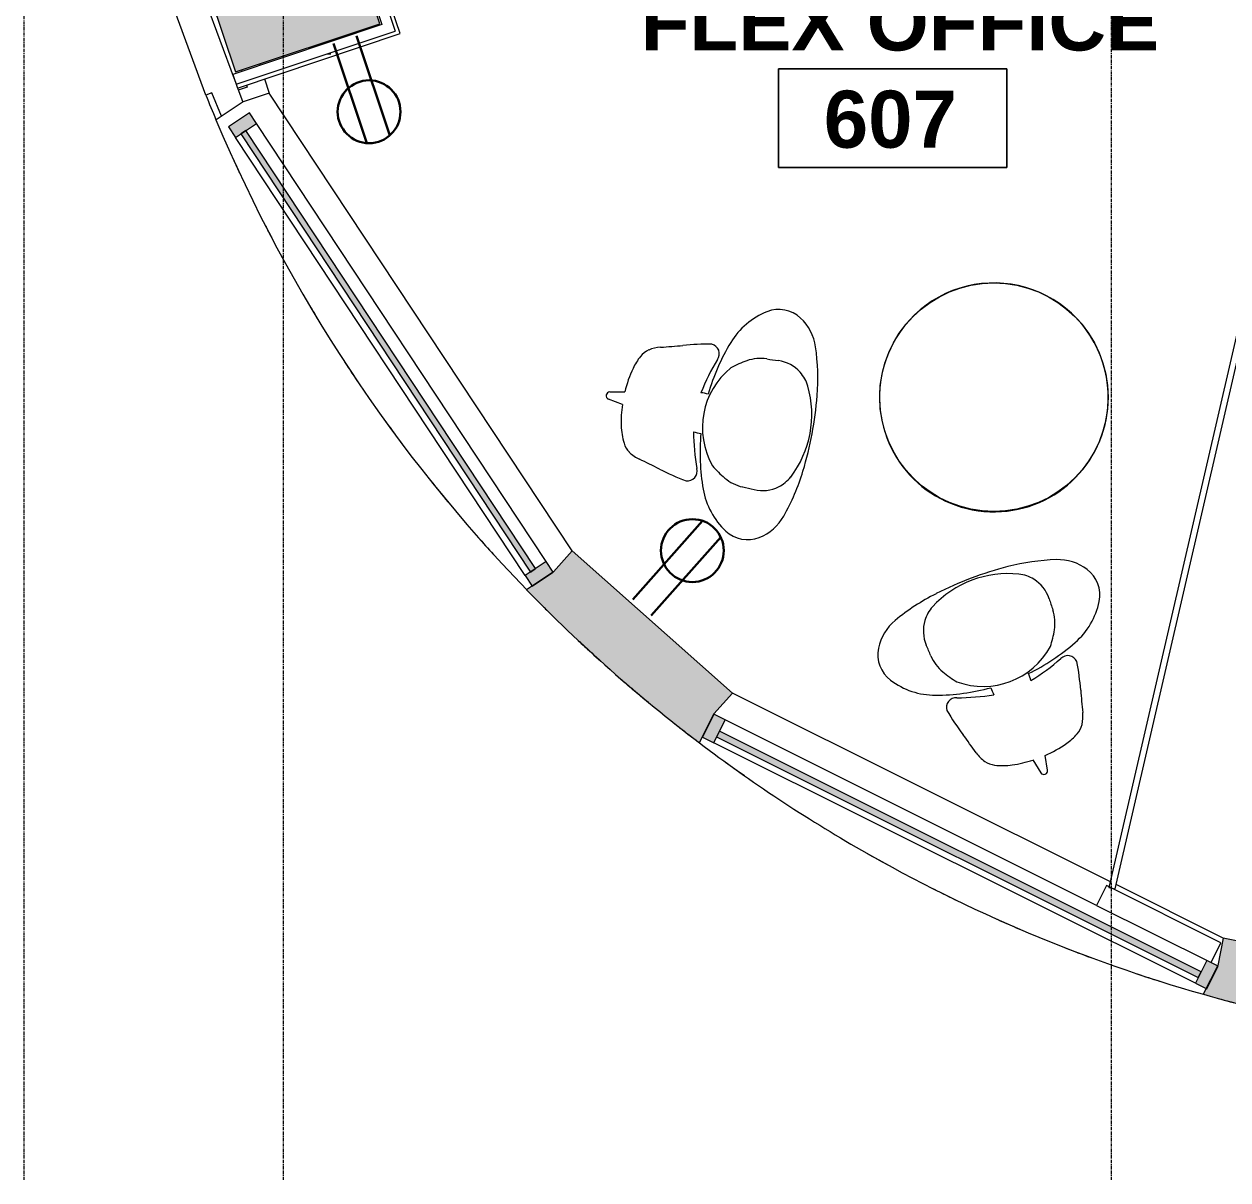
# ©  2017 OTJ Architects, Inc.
# Model space of a CAD drawing. Header units: inches. Extents: x 2468 to 4886, y -16 to 1381.
# Drawn here: x 2840.6 to 3030.3, y -16.1 to 166 of the extents above; entities that cross this region are included whole.
import ezdxf

# ---------------------------------------------------------------- set-up
doc = ezdxf.new("R2010")
doc.units = ezdxf.units.IN
doc.header["$MEASUREMENT"] = 0
doc.linetypes.add('Grid Line 1_2_', pattern=[0.875, 0.5, -0.125, 0.125, -0.125])
for name, color, linetype, lineweight in [('7200-WISCONSIN-AVE-6TH-FLOOR-031418_dwg', 8, 'Continuous', 9), ('A-ANNO-NOTE', 131, 'Continuous', 30), ('A-AREA-IDEN', 2, 'Continuous', 9), ('A-GLAZ-CURT', 52, 'Continuous', 9), ('A-GLAZ-CWMG', 51, 'Continuous', 13), ('A-WALL', 113, 'Continuous', 13), ('A-WALL-PATT', 111, 'Continuous', 13), ('Bb-cor', 7, 'Continuous', 9), ('I-FURN', 30, 'Continuous', 9), ('I-WALL', 2, 'Continuous', 13), ('Propidex Polylines', 7, 'Continuous', 9), ('S-COLS', 52, 'Continuous', 13), ('S-GRID', 1, 'Continuous', 9)]:
    doc.layers.add(name, color=color, linetype=linetype, lineweight=lineweight)
doc.styles.add('Swis721 Lt BT_B', font='', dxfattribs={"height": 9})
doc.styles.get('Swis721 Lt BT_B').set_extended_font_data('Swis721 Lt BT', bold=True)

# ---------------------------------------------------------------- blocks, each defined once
blk = doc.blocks.new('Concrete-Rectangular-Column - 24 x 24-4901126-6TH FLOOR POWER _ SIGNAL')
at = {"layer": 'S-COLS', "lineweight": 9}
blk.add_hatch(color=7, dxfattribs=at).paths.add_polyline_path([(-12, -12), (12, -12), (12, 12), (-12, 12), (-12, 8.85)], flags=0)
at = {"layer": 'S-COLS', "color": 8, "lineweight": 20}
for p, q in [((12, 12), (-12, 12)), ((-12, 12), (-12, -12)), ((12, -12), (12, 12)), ((-12, -12), (12, -12))]:
    blk.add_line(p, q, dxfattribs=at)
blk = doc.blocks.new('furniture_table_cafe_round_daviz_mez - 36__ Dia-5734326-6TH FLOOR POWER _ SIGNAL')
at = {"layer": 'I-FURN'}
blk.add_circle((-8.11, 13.33), 18, dxfattribs=at)
for start, end in [(360, 180), (180, 360)]:
    blk.add_arc((-8.11, 13.3), 18.03, start, end, dxfattribs=at)
blk = doc.blocks.new('Steelcase Coalesse - CH07 Shell Chair - Oak-5749601-6TH FLOOR POWER _ SIGNAL')
at = {"layer": 'I-FURN'}
for p, q in [((-0.59, -32.45), (-1.04, -30.14)), ((1.02, -30.14), (0.57, -32.45))]:
    blk.add_line(p, q, dxfattribs=at)
for centre, radius, start, end in [((0, -57.17), 57.25, 83.9347, 96.0653), ((-2.4, -34.6), 34.54, 96.0653, 108.8691), ((0.03, -16.49), 16.24, 63.3292, 116.6708), ((2.4, -34.6), 34.54, 71.1309, 83.9347), ((-11.09, -9.17), 7.67, 108.8691, 147.7713), ((-4.74, -6.99), 5.61, 142.2541, 182.8747), ((-4.74, -6.99), 5.61, 116.6708, 142.2541), ((4.51, -7.17), 5.9, 37.7459, 61.6174), ((4.74, -6.99), 5.61, 357.1253, 37.7459), ((11.09, -9.17), 7.67, 32.2287, 71.1309), ((-13.31, -7.77), 5.05, 147.7713, 212.2287), ((13.31, -7.77), 5.05, 327.7713, 32.2287), ((-216.66, -17.63), 206.57, 2.3608, 2.8747), ((216.66, -17.63), 206.57, 177.1253, 177.6392), ((-3.56, -8.85), 6.71, 182.3608, 209.414), ((3.56, -8.85), 6.71, 330.586, 357.6392), ((-7.69, -4.23), 11.68, 212.2287, 249.6238), ((7.69, -4.23), 11.68, 290.3762, 327.7713), ((4.97, -4.04), 16.5, 209.414, 218.9367), ((-4.97, -4.04), 16.5, 321.0634, 330.586), ((0, -5.15), 12.15, 229.6544, 310.3458), ((0, 16.48), 33.78, 249.6238, 264.713), ((-9.4, -18.14), 1.54, 64.7479, 177.3456), ((3.63, 16.64), 35.61, 249.6624, 259.0851), ((-4.56, 19.07), 38.21, 281.6354, 290.392), ((0, 16.48), 33.78, 275.4444, 290.3762), ((9.4, -18.14), 1.54, 2.4987, 114.9462), ((25.82, -11.95), 37.26, 189.4593, 196.4599), ((14.41, -17.73), 17.54, 178.1136, 181.9512), ((-20.27, -16.6), 23.48, 355.6962, 358.6601), ((-26.04, -11.89), 37.49, 343.4931, 350.5064), ((-82.58, -44.29), 75.86, 14.0236, 16.6929), ((86.12, -45.26), 79.52, 163.3992, 165.9248), ((-3.26, -24.44), 5.9, 194.4742, 213.1445), ((3.25, -24.43), 5.92, 326.6293, 345.3837), ((-5.34, -25.63), 3.52, 215.3239, 242.6113), ((5.37, -25.66), 3.48, 296.7226, 324.4212), ((-2.5, -20.36), 9.51, 242.018, 255.3274), ((-0.21, -11.47), 18.69, 255.4395, 267.4464), ((0.45, -12.4), 17.75, 271.8408, 282.5938), ((2.04, -19.36), 10.61, 282.4154, 297.4656), ((-0.01, -32.34), 0.591, 191, 349)]:
    blk.add_arc(centre, radius, start, end, dxfattribs=at)
blk = doc.blocks.new('Steelcase Coalesse - CH07 Shell Chair - Oak-5745934-6TH FLOOR POWER _ SIGNAL')
at = {"layer": 'I-FURN'}
for p, q in [((-0.59, 32.45), (-1.04, 30.14)), ((1.02, 30.14), (0.57, 32.45))]:
    blk.add_line(p, q, dxfattribs=at)
for centre, radius, start, end in [((-0.01, 32.34), 0.591, 11, 169), ((-5.34, 25.63), 3.52, 117.3887, 144.6761), ((-2.5, 20.36), 9.51, 104.6726, 117.982), ((-0.21, 11.47), 18.69, 92.5536, 104.5605), ((0.45, 12.4), 17.75, 77.4062, 88.1592), ((2.04, 19.36), 10.61, 62.5344, 77.5846), ((5.37, 25.66), 3.48, 35.5788, 63.2774), ((-3.26, 24.44), 5.9, 146.8555, 165.5258), ((3.25, 24.43), 5.92, 14.6163, 33.3707), ((-82.58, 44.29), 75.86, 343.3071, 345.9764), ((86.12, 45.26), 79.52, 194.0752, 196.6008), ((25.82, 11.95), 37.26, 163.5401, 170.5407), ((-26.04, 11.89), 37.49, 9.4936, 16.5069), ((0, -16.48), 33.78, 95.287, 110.3762), ((-9.4, 18.14), 1.54, 182.6544, 295.2521), ((3.63, -16.64), 35.61, 100.9149, 110.3376), ((0, 5.15), 12.15, 49.6542, 130.3456), ((14.41, 17.73), 17.54, 178.0488, 181.8864), ((-4.56, -19.07), 38.21, 69.608, 78.3646), ((-20.27, 16.6), 23.48, 1.3399, 4.3038), ((0, -16.48), 33.78, 69.6238, 84.5556), ((9.4, 18.14), 1.54, 245.0538, 357.5013), ((-7.69, 4.23), 11.68, 110.3762, 147.7713), ((7.69, 4.23), 11.68, 32.2287, 69.6238), ((4.97, 4.04), 16.5, 141.0633, 150.586), ((-4.97, 4.04), 16.5, 29.414, 38.9366), ((-3.56, 8.85), 6.71, 150.586, 177.6392), ((3.56, 8.85), 6.71, 2.3608, 29.414), ((-13.31, 7.77), 5.05, 147.7713, 212.2287), ((13.31, 7.77), 5.05, 327.7713, 32.2287), ((-216.66, 17.63), 206.57, 357.1253, 357.6392), ((216.66, 17.63), 206.57, 182.3608, 182.8747), ((-4.74, 6.99), 5.61, 177.1253, 217.7459), ((4.74, 6.99), 5.61, 322.2541, 2.8747), ((-11.09, 9.17), 7.67, 212.2287, 251.1309), ((11.09, 9.17), 7.67, 288.8691, 327.7713), ((-2.4, 34.6), 34.54, 251.1309, 263.9347), ((-4.74, 6.99), 5.61, 217.7459, 243.3292), ((0.03, 16.49), 16.24, 243.3292, 296.6708), ((2.4, 34.6), 34.54, 276.0653, 288.8691), ((4.51, 7.17), 5.9, 298.3826, 322.2541), ((0, 57.17), 57.25, 263.9347, 276.0653)]:
    blk.add_arc(centre, radius, start, end, dxfattribs=at)
blk = doc.blocks.new('System Panel - Glazed-5919178-6TH FLOOR POWER _ SIGNAL')
at = {"layer": 'A-GLAZ-CURT'}
blk.add_hatch(color=7, dxfattribs=at).paths.add_polyline_path([(41.37, -0.5), (41.37, 0.5), (-41.37, 0.5), (-41.37, -0.5)], flags=0)
at = {"layer": 'A-GLAZ-CURT', "color": 8, "lineweight": 20}
for p, q in [((41.37, 0.5), (-41.37, 0.5)), ((-41.37, 0.5), (-41.37, -0.5)), ((41.37, -0.5), (41.37, 0.5)), ((-41.37, -0.5), (41.37, -0.5))]:
    blk.add_line(p, q, dxfattribs=at)
blk = doc.blocks.new('System Panel - Glazed-5917153-6TH FLOOR POWER _ SIGNAL')
at = {"layer": 'A-GLAZ-CURT'}
blk.add_hatch(color=7, dxfattribs=at).paths.add_polyline_path([(42.42, -0.5), (42.42, 0.5), (-42.42, 0.5), (-42.42, -0.5), (26.69, -0.5)], flags=0)
at = {"layer": 'A-GLAZ-CURT', "color": 8, "lineweight": 20}
for p, q in [((42.42, 0.5), (-42.42, 0.5)), ((-42.42, 0.5), (-42.42, -0.5)), ((42.42, -0.5), (42.42, 0.5)), ((-42.42, -0.5), (42.42, -0.5))]:
    blk.add_line(p, q, dxfattribs=at)
blk = doc.blocks.new('Rectangular Mullion - 2_ x 4_ rectangular 2-5912095-6TH FLOOR POWER _ SIGNAL')
at = {"layer": 'A-GLAZ-CWMG', "lineweight": 9}
blk.add_hatch(color=7, dxfattribs=at).paths.add_polyline_path([(-2, 1.5), (-2, -2.5), (0, -2.5), (0, 1.5)], flags=0)
at = {"layer": 'A-GLAZ-CWMG', "color": 8, "lineweight": 20}
for p, q in [((0, 1.5), (-2, 1.5)), ((-2, 1.5), (-2, -2.5)), ((0, -2.5), (0, 1.5)), ((-2, -2.5), (0, -2.5))]:
    blk.add_line(p, q, dxfattribs=at)
blk = doc.blocks.new('Rectangular Mullion - 2_ x 4_ rectangular 2-5912088-6TH FLOOR POWER _ SIGNAL')
at = {"layer": 'A-GLAZ-CWMG', "lineweight": 9}
blk.add_hatch(color=7, dxfattribs=at).paths.add_polyline_path([(0, 1.5), (0, -2.5), (-2, -2.5), (-2, 1.5)], flags=0)
at = {"layer": 'A-GLAZ-CWMG', "color": 8, "lineweight": 20}
for p, q in [((-2, 1.5), (0, 1.5)), ((-2, -2.5), (-2, 1.5)), ((0, 1.5), (0, -2.5)), ((0, -2.5), (-2, -2.5))]:
    blk.add_line(p, q, dxfattribs=at)
blk = doc.blocks.new('Rectangular Mullion - 2_ x 4_ rectangular 2-5919177-6TH FLOOR POWER _ SIGNAL')
at = {"layer": 'A-GLAZ-CWMG', "lineweight": 9}
for p, q in [((2922.91, 81.31), (2877.26, 150.31)), ((2919.57, 79.1), (2873.92, 148.11))]:
    blk.add_line(p, q, dxfattribs=at)
blk = doc.blocks.new('Rectangular Mullion - 2_ x 4_ rectangular 2-5917152-6TH FLOOR POWER _ SIGNAL')
at = {"layer": 'A-GLAZ-CWMG', "lineweight": 9}
for p, q in [((3009.62, 27.15), (2951.09, 56.35)), ((3025.23, 14.89), (2949.31, 52.77))]:
    blk.add_line(p, q, dxfattribs=at)
blk = doc.blocks.new('Walls 6 - Walls 6-5918263-6TH FLOOR POWER _ SIGNAL')
at = {"layer": 'A-WALL', "lineweight": 9}
h = blk.add_hatch(color=7, dxfattribs=at)
h.paths.add_polyline_path([(3062.11, 5.88), (3061.8, 10.96), (3062.67, 15.26), (3057.91, 16.23), (3057.11, 12.31), (3033.59, 17.11), (3034.39, 21.02), (3029.61, 22), (3028.74, 17.69), (3026.46, 13.14), (3035.27, 10.82), (3044.15, 8.83), (3053.1, 7.18), (3061.9, 5.91)], flags=0)
h.paths.add_polyline_path([(3150.7, 11.27), (3159.47, 13.66), (3168.15, 16.38), (3176.72, 19.43), (3185.17, 22.81), (3182.39, 27), (3180.98, 31.21), (3148.98, 20.52), (3150.39, 16.31), (3150.69, 11.33)], flags=0)
h.paths.add_polyline_path([(2947.06, 52.76), (2949.33, 57.31), (2952.24, 60.6), (2926.98, 82.97), (2924.07, 79.68), (2919.82, 76.87), (2926.98, 69.82), (2932.99, 64.3), (2939.91, 58.39), (2946.73, 53.02)], flags=0)
h.paths.add_polyline_path([(3259.2, 71.76), (3266.25, 78.91), (3271.77, 84.92), (3278.06, 92.34), (3283.28, 99.01), (3278.75, 101.27), (3275.46, 104.18), (3272.23, 100.53), (3275.22, 97.88), (3259.31, 79.91), (3256.32, 82.56), (3253.1, 78.91), (3256.42, 75.96), (3259.17, 71.8)], flags=0)
h.paths.add_polyline_path([(3322.93, 178.4), (3325.25, 187.2), (3327.41, 197.02), (3328.88, 205.03), (3330.19, 214.04), (3325.11, 213.73), (3320.8, 214.61), (3314.07, 181.55), (3318.37, 180.67), (3322.89, 178.42)], flags=0)
h.paths.add_polyline_path([(3315.55, 300.92), (3319.72, 302.31), (3324.8, 302.62), (3323.84, 306.31), (3314.76, 303.28), (3315.39, 301.38)], flags=0)
for p, q in [((2875.13, 153.7), (2870.87, 150.88)), ((2879.27, 155.08), (2875.13, 153.7)), ((2926.98, 82.97), (2879.27, 155.08)), ((3011.81, 30.88), (2952.24, 60.6)), ((3029.61, 22), (3012.73, 30.42))]:
    blk.add_line(p, q, dxfattribs=at)
at = {"layer": 'A-WALL', "color": 8, "lineweight": 20}
for p, q in [((2926.98, 82.97), (2924.07, 79.68)), ((2952.24, 60.6), (2926.98, 82.97)), ((2924.07, 79.68), (2919.82, 76.87)), ((2949.33, 57.31), (2952.24, 60.6)), ((2947.06, 52.76), (2949.33, 57.31)), ((3029.61, 22), (3028.74, 17.69)), ((3034.39, 21.02), (3029.61, 22)), ((3028.74, 17.69), (3026.46, 13.14))]:
    blk.add_line(p, q, dxfattribs=at)
at = {"layer": 'A-WALL', "lineweight": 9}
for centre, radius, start, end in [((3092.02, 243.98), 239.95, 202.8286, 224.143), ((3092.02, 243.98), 239.95, 224.721, 225.1429), ((3092.18, 244.13), 240.18, 225.1416, 225.6445), ((3092.18, 244.13), 240.18, 227.0845, 228.0159), ((3092.18, 244.13), 240.18, 229.5118, 230.3744), ((3092.18, 244.13), 240.18, 232.1106, 232.7258), ((3092.18, 244.13), 240.18, 232.8258, 240.1373), ((3092.07, 244.02), 240.02, 240.149, 254.1413), ((3092.07, 244.02), 240.02, 254.7141, 255.657)]:
    blk.add_arc(centre, radius, start, end, dxfattribs=at)
at = {"layer": 'A-WALL', "color": 8, "lineweight": 20}
for centre, radius, start, end in [((3092.18, 244.13), 240.18, 224.1402, 232.8264), ((3092.07, 244.02), 240.02, 254.1388, 262.8307)]:
    blk.add_arc(centre, radius, start, end, dxfattribs=at)
blk = doc.blocks.new('System Panel - Glazed-6212313-6TH FLOOR POWER _ SIGNAL')
at = {"layer": 'A-GLAZ-CURT', "lineweight": 13}
for p, q in [((96.01, 0.5), (-96.01, 0.5)), ((-96.01, 0.5), (-96.01, -0.5)), ((96.01, -0.5), (96.01, 0.5)), ((-96.01, -0.5), (96.01, -0.5))]:
    blk.add_line(p, q, dxfattribs=at)
blk = doc.blocks.new('7200-WISCONSIN-AVE-6TH-FLOOR-031418_dwg-5450642-6TH FLOOR POWER _ SIGNAL')
at = {"layer": 'Bb-cor'}
for p, q in [((2869.19, 169.5), (2873.74, 157.34)), ((2874.89, 158.74), (2874.96, 158.52)), ((2874.28, 155.92), (2875.11, 153.69)), ((2878.52, 157.33), (2879.27, 155.08))]:
    blk.add_line(p, q, dxfattribs=at)
at = {"layer": 'Bb-cor', "flags": 128}
for points in [[(2871.72, 151.44), (2870.2, 155.14), (2869.27, 154.76), (2864.45, 167.92), (2858.9, 184.51), (2859.84, 184.83)], [(2875.68, 156.38), (2875.79, 156.03), (2874.34, 155.55)]]:
    blk.add_lwpolyline(points, dxfattribs=at)
at = {"layer": 'Bb-cor'}
for centre, radius, start, end in [((3092.02, 243.98), 239.95, 201.8262, 202.8256), ((3092.02, 243.98), 239.95, 204.0498, 204.9955), ((3092.02, 243.98), 239.95, 207.2123, 207.7158), ((3092.02, 243.98), 239.95, 210.4321, 211.2035), ((3092.02, 243.98), 239.95, 213.1563, 214.157), ((3092.02, 243.98), 239.95, 215.896, 216.95), ((3092.02, 243.98), 239.95, 218.6701, 219.6972), ((3092.02, 243.98), 239.95, 221.5469, 222.4251), ((3092.18, 244.13), 240.18, 225.1416, 225.7108), ((3092.18, 244.13), 240.18, 226.8535, 227.514), ((3092.18, 244.13), 240.18, 229.0546, 229.889), ((3092.18, 244.13), 240.18, 231.2558, 231.825), ((3092.04, 243.95), 239.95, 231.825, 232.1881), ((3092.04, 243.95), 239.95, 234.0506, 234.9208), ((3092.04, 243.95), 239.95, 240.39, 241.2221), ((3092.04, 243.95), 239.95, 243.1237, 244.1328), ((3092.04, 243.95), 239.95, 245.8732, 246.9272), ((3092.04, 243.95), 239.95, 248.6567, 249.6824), ((3092.04, 243.95), 239.95, 251.5403, 252.4198)]:
    blk.add_arc(centre, radius, start, end, dxfattribs=at)
at = {"layer": 'Propidex Polylines'}
for p, q in [((2877.73, 159.69), (2877.81, 159.47)), ((2878.52, 157.33), (2879.27, 155.08))]:
    blk.add_line(p, q, dxfattribs=at)
blk = doc.blocks.new('Room Tag - Room Name and Number-3379422-6TH FLOOR POWER _ SIGNAL')
at = {"layer": 'A-AREA-IDEN'}
for p, q in [((-0.1881, -0.1636), (-0.1881, -0.0018)), ((-0.1881, -0.0018), (0.1869, -0.0018)), ((0.1869, -0.0018), (-0.1881, -0.0018)), ((-0.1881, -0.0018), (-0.1881, -0.1636)), ((0.1869, -0.0018), (0.1869, -0.1636)), ((0.1869, -0.1636), (0.1869, -0.0018)), ((0.1869, -0.1636), (-0.1881, -0.1636)), ((-0.1881, -0.1636), (0.1869, -0.1636))]:
    blk.add_line(p, q, dxfattribs=at)

msp = doc.modelspace()

# ---------------------------------------------------------------- hatches: boundary and pattern name
at = {"layer": 'A-WALL-PATT', "lineweight": 9}
h = msp.add_hatch(dxfattribs=at)
h.set_pattern_fill('FP_1', color=256, style=0, pattern_type=2)
h.set_pattern_definition([(0, (0, 0), (30.72, 7.68), [1.267, -21.773, 1.267, -21.773, -122.88]), (0, (0, 0), (30.72, 7.68), [-46.08, 1.267, -44.813, 1.267, -21.773, -53.76]), (0, (0, 0), (30.72, 7.68), [-115.2, 1.267, -14.093, 1.267, -37.133]), (120, (11.52, 3.84), (-22.011075, 22.7643), [1.267, -21.773, 1.267, -21.773, -122.88]), (120, (11.52, 3.84), (-22.011075, 22.7643), [-46.08, 1.267, -44.813, 1.267, -21.773, -53.76]), (120, (11.52, 3.84), (-22.011075, 22.7643), [-115.2, 1.267, -14.093, 1.267, -37.133]), (240, (15.36, 19.2), (-8.708925, -30.4443), [1.267, -21.773, 1.267, -21.773, -122.88]), (240, (15.36, 19.2), (-8.708925, -30.4443), [-46.08, 1.267, -44.813, 1.267, -21.773, -53.76]), (240, (15.36, 19.2), (-8.708925, -30.4443), [-115.2, 1.267, -14.093, 1.267, -37.133])])
h.paths.add_polyline_path([(2874.23, 155.9), (2899.27, 164.27), (2899.08, 164.86), (2874.03, 156.47)], flags=0)

# ---------------------------------------------------------------- linework, layer by layer
at = {"layer": 'A-ANNO-NOTE'}
for p, q in [((2893.01, 164.11), (2898.25, 148.44)), ((2889.38, 162.9), (2894.62, 147.22)), ((2936.58, 75.34), (2947.53, 87.71)), ((2939.45, 72.8), (2950.4, 85.17))]:
    msp.add_line(p, q, dxfattribs=at)
for centre in [(2894.99, 152.16), (2945.94, 83.03)]:
    msp.add_circle(centre, 4.95, dxfattribs=at)
at = {"layer": 'A-WALL'}
for p in [(2888.39, 196.81), (2874.03, 156.49)]:
    msp.add_line(p, (2899.08, 164.86), dxfattribs=at)
at = {"layer": 'I-WALL'}
for p, q in [((2887.09, 195.58), (2897.02, 165.89)), ((2899.87, 164.47), (2889.17, 196.47)), ((2897.02, 165.89), (2873.51, 158.03)), ((2874.23, 155.9), (2899.87, 164.47)), ((2873.51, 158.03), (2874.23, 155.9)), ((3011.18, 30.28), (3009.62, 27.15)), ((3029.25, 21.27), (3011.18, 30.28)), ((3009.62, 27.15), (3027.69, 18.14)), ((3027.69, 18.14), (3029.25, 21.27))]:
    msp.add_line(p, q, dxfattribs=at)
at = {"layer": 'S-GRID', "linetype": 'Grid Line 1_2_'}
for p, q in [((2840.62, -16.1), (2840.62, 1356.78)), ((2881.52, -16.1), (2881.52, 1356.78)), ((3012, -16.1), (3012, 1356.78))]:
    msp.add_line(p, q, dxfattribs=at)

# ---------------------------------------------------------------- block references
at = {"layer": '7200-WISCONSIN-AVE-6TH-FLOOR-031418_dwg', "color": 7}
msp.add_blockref('7200-WISCONSIN-AVE-6TH-FLOOR-031418_dwg-5450642-6TH FLOOR POWER _ SIGNAL', (0, 0), dxfattribs=at)
msp.add_blockref('7200-WISCONSIN-AVE-6TH-FLOOR-031418_dwg-5450642-6TH FLOOR POWER _ SIGNAL', (0, 0), dxfattribs=at)
msp.add_blockref('7200-WISCONSIN-AVE-6TH-FLOOR-031418_dwg-5450642-6TH FLOOR POWER _ SIGNAL', (0, 0), dxfattribs=at)
at = {"layer": 'A-AREA-IDEN', "xscale": 95.99999999999994, "yscale": 95.99999999999994, "zscale": 95.99999999999994}
msp.add_blockref('Room Tag - Room Name and Number-3379422-6TH FLOOR POWER _ SIGNAL', (2977.55, 159.09), dxfattribs=at)
at = {"layer": 'A-GLAZ-CURT'}
for name, p, rotation in [('System Panel - Glazed-6212313-6TH FLOOR POWER _ SIGNAL', (3033.68, 123.39), 256.9999999999999), ('System Panel - Glazed-5919178-6TH FLOOR POWER _ SIGNAL', (2898, 114.43), 303.4834488622567), ('System Panel - Glazed-5917153-6TH FLOOR POWER _ SIGNAL', (2987.94, 35.18), 333.4834250073531)]:
    msp.add_blockref(name, p, dxfattribs=dict(at, rotation=rotation))
at = {"layer": 'A-GLAZ-CWMG', "lineweight": 9}
for p, rotation in [((2874.07, 150.6), 123.4834488622567), ((2948.19, 55.01), 153.4834250073532)]:
    msp.add_blockref('Rectangular Mullion - 2_ x 4_ rectangular 2-5912095-6TH FLOOR POWER _ SIGNAL', p, dxfattribs=dict(at, rotation=rotation))
for name in ['Rectangular Mullion - 2_ x 4_ rectangular 2-5919177-6TH FLOOR POWER _ SIGNAL', 'Rectangular Mullion - 2_ x 4_ rectangular 2-5917152-6TH FLOOR POWER _ SIGNAL']:
    msp.add_blockref(name, (0, 0), dxfattribs=at)
at = {"layer": 'A-GLAZ-CWMG', "lineweight": 9, "extrusion": (0, 0, -1)}
for p, rotation in [((-2921.92, 78.26), 236.5165511377433), ((-3027.69, 15.34), 206.5165749926468)]:
    msp.add_blockref('Rectangular Mullion - 2_ x 4_ rectangular 2-5912088-6TH FLOOR POWER _ SIGNAL', p, dxfattribs=dict(at, rotation=rotation))
at = {"layer": 'A-WALL', "lineweight": 9}
msp.add_blockref('Walls 6 - Walls 6-5918263-6TH FLOOR POWER _ SIGNAL', (0, 0), dxfattribs=at)
at = {"layer": 'I-FURN'}
for name, p, rotation in [('Steelcase Coalesse - CH07 Shell Chair - Oak-5749601-6TH FLOOR POWER _ SIGNAL', (2964.73, 101.45), 259.3411379028213), ('furniture_table_cafe_round_daviz_mez - 36__ Dia-5734326-6TH FLOOR POWER _ SIGNAL', (3000.38, 93.21), 354.9999999999994), ('Steelcase Coalesse - CH07 Shell Chair - Oak-5745934-6TH FLOOR POWER _ SIGNAL', (2989.92, 78.61), 200.6588620971769)]:
    msp.add_blockref(name, p, dxfattribs=dict(at, rotation=rotation))
at = {"layer": 'S-COLS', "lineweight": 9, "rotation": 18.48333333333286}
msp.add_blockref('Concrete-Rectangular-Column - 24 x 24-4901126-6TH FLOOR POWER _ SIGNAL', (2881.52, 173.61), dxfattribs=at)

# ---------------------------------------------------------------- texts
at = {"layer": 'A-AREA-IDEN', "char_height": 9, "attachment_point": 1, "style": 'Swis721 Lt BT_B'}
for s, insert, width in [('FLEX OFFICE', (2937.8, 170.81), 96.051), ('607', (2966.65, 155.49), 25.452)]:
    msp.add_mtext(s, dxfattribs=dict(at, insert=insert, width=width))

doc.saveas('drawing.dxf')
